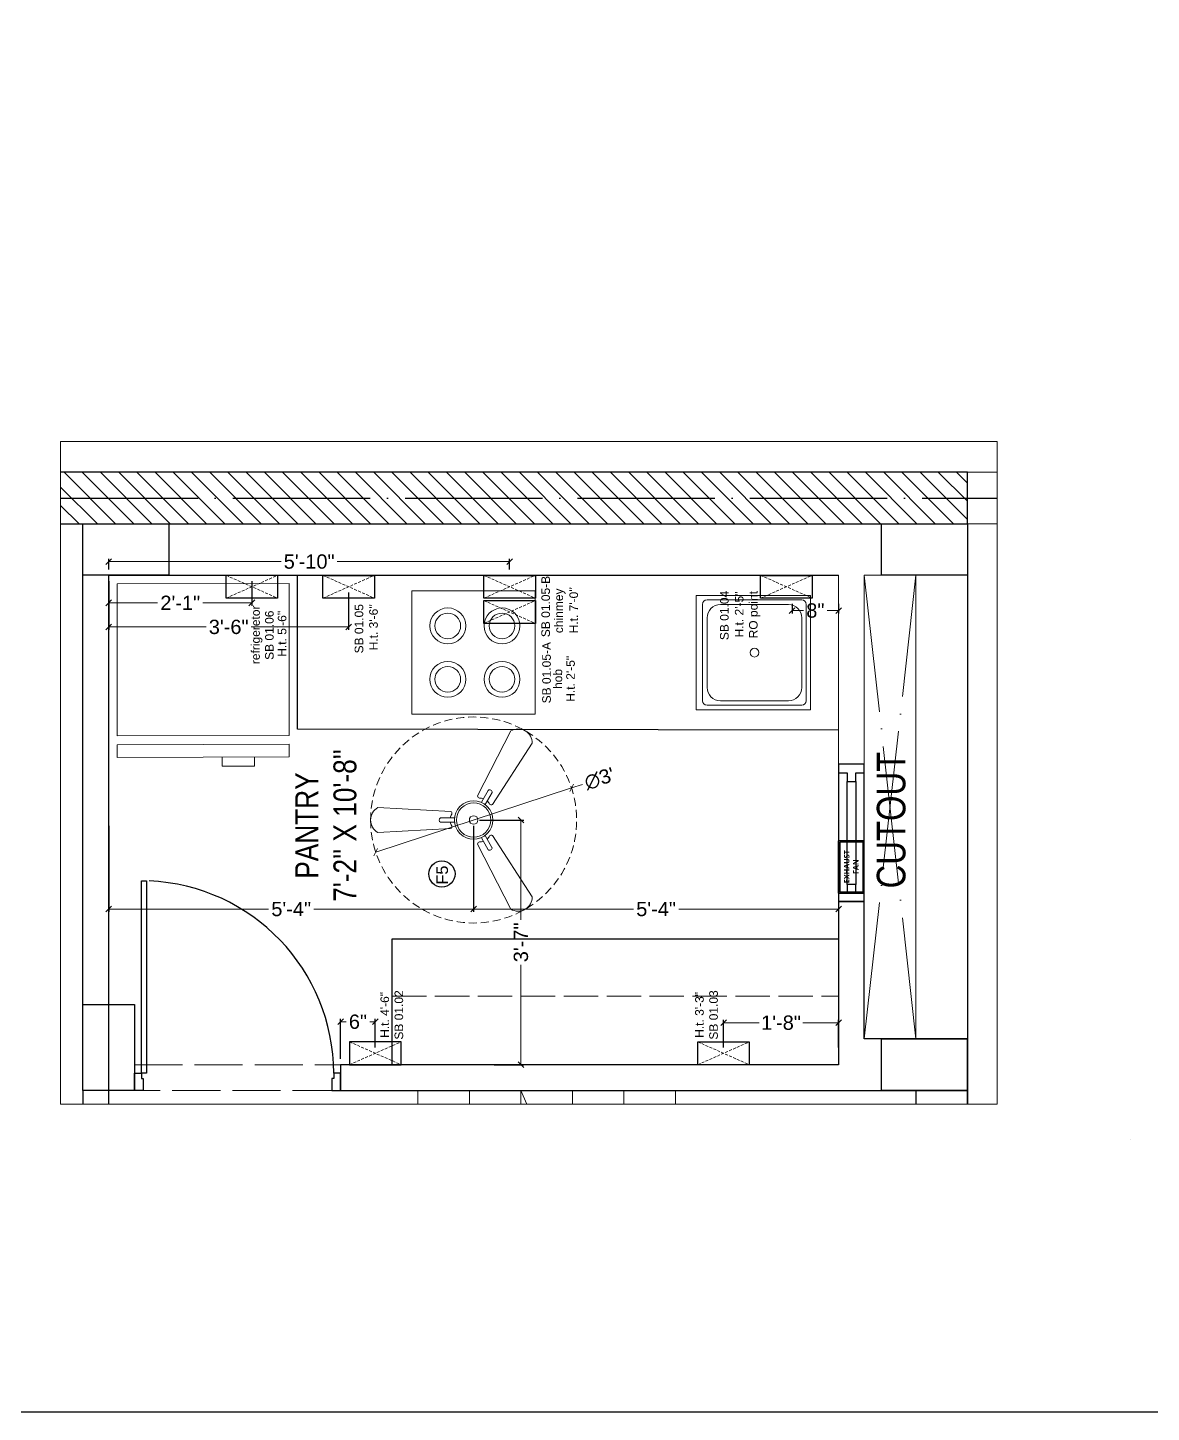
# Model space of a CAD drawing. Header units: millimetres. Extents: x 56222 to 3066687, y -650199 to -121287.
# Drawn here: x 133646.5 to 133842.8, y -183344.6 to -183102.7 of the extents above; entities that cross this region are included whole.
import ezdxf

# ---------------------------------------------------------------- set-up
doc = ezdxf.new("R2010")
doc.units = ezdxf.units.MM
doc.header["$MEASUREMENT"] = 0
doc.header["$PDMODE"] = 35
for name, pattern in [('ACAD_ISO02W100', [15, 12, -3]), ('ACAD_ISO04W100', [30, 24, -3, 0, -3]), ('DASHED', [0.75, 0.5, -0.25]), ('DASHED2', [0.375, 0.25, -0.125])]:
    doc.linetypes.add(name, pattern=pattern)
doc.layers.get('Defpoints').update_dxf_attribs({"color": 220})
for name, color, linetype in [('AR DOOR', 40, 'Continuous'), ('AR ELE-5', 134, 'Continuous'), ('str coll', 6, 'Continuous')]:
    doc.layers.add(name, color=color, linetype=linetype)
for name, color, linetype, lineweight in [('COLUMN', 1, 'Continuous', 30), ('dim05', 1, 'Continuous', 13), ('el', 7, 'Continuous', 20), ('ELEC-wires', 1, 'DASHED2', 13), ('Electrical', 84, 'Continuous', 30), ('ELEVATION', 250, 'Continuous', 9), ('FIRST FLOOR', 7, 'Continuous', 9), ('FIRST FLOOR ( TEXT )', 7, 'Continuous', 9), ('FIRST FLOOR_( PLine )_', 251, 'Continuous', 30), ('FIRST FLOOR_( STAIR )', 251, 'Continuous', 9), ('FURNITURE', 32, 'Continuous', 9), ('GROUND FLOOR', 7, 'Continuous', 9), ('GROUND FLOOR  ( HATCH )', 251, 'Continuous', 9), ('wall', 7, 'Continuous', 30), ('X_PLOT', 1, 'Continuous', 9)]:
    doc.layers.add(name, color=color, linetype=linetype, lineweight=lineweight)
doc.layers.add('XX~SLAB ( PLINE )', color=251, linetype='Continuous', plot=False)
doc.styles.add('Arial', font='arial.ttf')
doc.styles.add("Cn_BT_0'-0", font='swissc.ttf')
doc.styles.add('KATHA', font='swissc.ttf')
doc.styles.get("Standard").update_dxf_attribs({"font": 'arial.ttf', "height": 6})
doc.dimstyles.new('ISO-25', dxfattribs={"dimtxt": 2.5, "dimasz": 1, "dimexe": 0.5, "dimexo": 1, "dimtad": 0, "dimdec": 1, "dimlunit": 4, "dimtxsty": 'Standard', "dimblk": 'OBLIQUE', "dimcen": 2.5, "dimclrd": 1, "dimclre": 1, "dimclrt": 5, "dimadec": 0, "dimazin": 0, "dimtfac": 1, "dimtdec": 1, "dimtmove": 0, "dimatfit": 3, "dimfxl": 1, "dimlwd": -1, "dimarcsym": 0})

# ---------------------------------------------------------------- blocks, each defined once
blk = doc.blocks.new('*U19')
for points in [[(-1160, 0), (-1120, 0), (-1120, 30), (-1110, 30), (-1110, 100), (-1160, 100)], [(40, 0), (0, 0), (0, 30), (-10, 30), (-10, 100), (40, 100)], [(0, 0), (0, -1120), (-30, -1120), (-30, 0)]]:
    blk.add_lwpolyline(points, close=True)
at = {"layer": 'AR ELE-5', "linetype": 'ByBlock', "ltscale": 15}
blk.add_arc((1.6, 0.7), 1121.6, 180.03474, 267.62699, dxfattribs=at)
blk = doc.blocks.new("SINK 20'' X 20''")
at = {"layer": 'FURNITURE'}
for p, q in [((3351629.75, -518282.23), (3351646.6, -518282.23)), ((3351628.98, -518299.55), (3351628.98, -518283)), ((3351632.08, -518283), (3351644.24, -518283)), ((3351647.38, -518283), (3351647.38, -518299.55)), ((3351629.75, -518297.22), (3351629.75, -518285.33)), ((3351646.57, -518285.33), (3351646.57, -518297.22)), ((3351644.24, -518299.55), (3351632.08, -518299.55)), ((3351646.6, -518300.32), (3351629.75, -518300.32))]:
    blk.add_line(p, q, dxfattribs=at)
blk.add_lwpolyline([(3351648.16, -518281.09), (3351628.16, -518281.09), (3351628.16, -518301.09), (3351648.16, -518301.09)], close=True, dxfattribs=at)
blk.add_circle((3351638.16, -518291.28), 0.762, dxfattribs=at)
for centre, radius, start, end in [((3351629.75, -518283), 0.775, 90, 180), ((3351646.6, -518283), 0.775, 0, 90), ((3351632.08, -518285.33), 2.32, 90, 180), ((3351644.24, -518285.33), 2.32, 0, 90), ((3351629.75, -518299.55), 0.775, 180, 270), ((3351632.08, -518297.22), 2.32, 180, 270), ((3351644.24, -518297.22), 2.32, 270, 0), ((3351646.6, -518299.55), 0.775, 270, 0)]:
    blk.add_arc(centre, radius, start, end, dxfattribs=at)
blk = doc.blocks.new('sf sfs')
at = {"layer": 'FURNITURE'}
blk.add_line((3348685.97, -514612.12), (3348664.42, -514612.12), dxfattribs=at)
blk.add_lwpolyline([(3348664.42, -514612.12), (3348664.42, -514590.57), (3348685.97, -514590.57), (3348685.97, -514612.12)], dxfattribs=at)
for centre, radius in [((3348670.49, -514596.83), 3.14), ((3348670.49, -514596.83), 2.24), ((3348679.82, -514596.83), 3.14), ((3348679.82, -514596.83), 2.24), ((3348670.49, -514606.3), 3.14), ((3348670.49, -514606.3), 2.24), ((3348679.82, -514606.3), 3.14), ((3348679.82, -514606.3), 2.24)]:
    blk.add_circle(centre, radius, dxfattribs=at)
blk = doc.blocks.new('6616')
at = {"color": 242, "linetype": 'DASHED', "true_color": 0xcd2027}
for p, q in [((386784.79, -36915.77), (386775.78, -36911.78)), ((386784.79, -36911.78), (386775.78, -36915.77))]:
    blk.add_line(p, q, dxfattribs=at)
at = {"layer": 'ELEC-wires', "color": 5, "linetype": 'ByBlock', "lineweight": 30, "ltscale": 4}
blk.add_lwpolyline([(386775.78, -36911.78), (386784.79, -36911.78), (386784.79, -36915.77), (386775.78, -36915.77)], close=True, dxfattribs=at)
blk = doc.blocks.new('_Oblique')
at = {"layer": 'wall', "color": 0, "lineweight": -2}
blk.add_line((-0.5, -0.5), (0.5, 0.5), dxfattribs=at)
blk = doc.blocks.new('*D144')
at = {"layer": 'Defpoints', "color": 0, "lineweight": 30, "transparency": 16777216}
for p in [(133660.69, -183198.41), (133685.69, -183198.41), (133685.69, -183203.21)]:
    blk.add_point(p, dxfattribs=at)
at = {"layer": 'dim05', "color": 1, "linetype": 'Continuous', "lineweight": -2, "transparency": 16777216}
for p, q in [((133660.69, -183199.41), (133660.69, -183203.71)), ((133685.69, -183199.41), (133685.69, -183203.71))]:
    blk.add_line(p, q, dxfattribs=at)
at = {"layer": 'dim05', "color": 1, "linetype": 'Continuous', "transparency": 16777216}
for p, q in [((133660.69, -183203.21), (133669.22, -183203.21)), ((133685.69, -183203.21), (133677.16, -183203.21))]:
    blk.add_line(p, q, dxfattribs=at)
at = {"layer": 'dim05', "color": 1, "transparency": 16777216, "rotation": 180}
blk.add_blockref('_Oblique', (133660.69, -183203.21), dxfattribs=at)
at = {"layer": 'dim05', "color": 1, "transparency": 16777216}
blk.add_blockref('_Oblique', (133685.69, -183203.21), dxfattribs=at)
at = {"layer": 'dim05', "color": 5, "lineweight": 25, "transparency": 16777216, "insert": (133673.19, -183203.21), "char_height": 2.5, "attachment_point": 5, "style": 'Arial'}
blk.add_mtext('2\'-1"', dxfattribs=at)
blk = doc.blocks.new('*D145')
at = {"layer": 'Defpoints', "color": 0, "lineweight": 30, "transparency": 16777216}
for p in [(133730.73, -183196.01), (133660.69, -183198.41), (133730.73, -183198.41)]:
    blk.add_point(p, dxfattribs=at)
at = {"layer": 'dim05', "color": 1, "linetype": 'Continuous', "lineweight": -2, "transparency": 16777216}
for p, q in [((133660.69, -183197.41), (133660.69, -183195.51)), ((133730.73, -183197.41), (133730.73, -183195.51))]:
    blk.add_line(p, q, dxfattribs=at)
at = {"layer": 'dim05', "color": 1, "linetype": 'Continuous', "transparency": 16777216}
for p, q in [((133660.69, -183196.01), (133690.79, -183196.01)), ((133730.73, -183196.01), (133700.63, -183196.01))]:
    blk.add_line(p, q, dxfattribs=at)
at = {"layer": 'dim05', "color": 1, "transparency": 16777216, "rotation": 180}
blk.add_blockref('_Oblique', (133660.69, -183196.01), dxfattribs=at)
at = {"layer": 'dim05', "color": 1, "transparency": 16777216}
blk.add_blockref('_Oblique', (133730.73, -183196.01), dxfattribs=at)
at = {"layer": 'dim05', "color": 5, "lineweight": 25, "transparency": 16777216, "insert": (133695.71, -183196.01), "char_height": 2.5, "attachment_point": 5, "style": 'Arial'}
blk.add_mtext('5\'-10"', dxfattribs=at)
blk = doc.blocks.new('*D146')
at = {"layer": 'Defpoints', "color": 0, "lineweight": 30, "transparency": 16777216}
for p in [(133780.08, -183202.39), (133788.19, -183202.39), (133788.19, -183204.57)]:
    blk.add_point(p, dxfattribs=at)
at = {"layer": 'dim05', "color": 1, "linetype": 'Continuous', "lineweight": -2, "transparency": 16777216}
for p, q in [((133780.08, -183203.39), (133780.08, -183205.07)), ((133788.19, -183203.39), (133788.19, -183205.07))]:
    blk.add_line(p, q, dxfattribs=at)
at = {"layer": 'dim05', "color": 1, "linetype": 'Continuous', "transparency": 16777216}
for p, q in [((133780.08, -183204.57), (133782.07, -183204.57)), ((133788.19, -183204.57), (133786.2, -183204.57))]:
    blk.add_line(p, q, dxfattribs=at)
at = {"layer": 'dim05', "color": 1, "transparency": 16777216, "rotation": 180}
blk.add_blockref('_Oblique', (133780.08, -183204.57), dxfattribs=at)
at = {"layer": 'dim05', "color": 1, "transparency": 16777216}
blk.add_blockref('_Oblique', (133788.19, -183204.57), dxfattribs=at)
at = {"layer": 'dim05', "color": 5, "lineweight": 25, "transparency": 16777216, "insert": (133784.14, -183204.57), "char_height": 2.5, "attachment_point": 5, "style": 'Arial'}
blk.add_mtext('8"', dxfattribs=at)
blk = doc.blocks.new('A$C1B9B2090')
at = {"layer": 'Electrical', "ltscale": 10}
blk.add_line((0, 4.97), (10.08, 4.97), dxfattribs=at)
at = {"layer": 'Electrical', "ltscale": 2}
for points in [[(0, 0), (10.08, 0), (10.08, 4.97), (0, 4.97)], [(0.25, 0.25), (9.83, 0.25), (9.83, 4.72), (0.25, 4.72)]]:
    blk.add_lwpolyline(points, close=True, dxfattribs=at)
at = {"layer": 'Electrical', "ltscale": 2, "insert": (1.5, 3.92), "char_height": 1.05, "width": 7.1646, "attachment_point": 1}
blk.add_mtext('\\pxqc;{\\fMalgun Gothic|b1|i0|c0|p34;\\W5.565;\\C0;\\W1;EXHAUST \\P\\W7.7995;\\W1;FAN}', dxfattribs=at)
blk = doc.blocks.new('*D147')
at = {"layer": 'Defpoints', "color": 0, "lineweight": 30, "transparency": 16777216}
for p in [(133788.19, -183276.58), (133768.1, -183281.91), (133788.19, -183281.91)]:
    blk.add_point(p, dxfattribs=at)
at = {"layer": 'dim05', "color": 1, "linetype": 'Continuous', "lineweight": -2, "transparency": 16777216}
for p, q in [((133768.1, -183280.91), (133768.1, -183276.08)), ((133788.19, -183280.91), (133788.19, -183276.08))]:
    blk.add_line(p, q, dxfattribs=at)
at = {"layer": 'dim05', "color": 1, "linetype": 'Continuous', "transparency": 16777216}
for p, q in [((133768.1, -183276.58), (133774.31, -183276.58)), ((133788.19, -183276.58), (133781.97, -183276.58))]:
    blk.add_line(p, q, dxfattribs=at)
at = {"layer": 'dim05', "color": 1, "transparency": 16777216, "rotation": 180}
blk.add_blockref('_Oblique', (133768.1, -183276.58), dxfattribs=at)
at = {"layer": 'dim05', "color": 1, "transparency": 16777216}
blk.add_blockref('_Oblique', (133788.19, -183276.58), dxfattribs=at)
at = {"layer": 'dim05', "color": 5, "lineweight": 25, "transparency": 16777216, "insert": (133778.14, -183276.58), "char_height": 2.5, "attachment_point": 5, "style": 'Arial'}
blk.add_mtext('1\'-8"', dxfattribs=at)
blk = doc.blocks.new('*D148')
at = {"layer": 'Defpoints', "color": 0, "lineweight": 30, "transparency": 16777216}
for p in [(133707.26, -183276.41), (133707.26, -183281.91), (133701.19, -183283.91)]:
    blk.add_point(p, dxfattribs=at)
at = {"layer": 'dim05', "color": 1, "linetype": 'Continuous', "lineweight": -2, "transparency": 16777216}
for p, q in [((133701.19, -183282.91), (133701.19, -183275.91)), ((133707.26, -183280.91), (133707.26, -183275.91))]:
    blk.add_line(p, q, dxfattribs=at)
at = {"layer": 'dim05', "color": 1, "linetype": 'Continuous', "transparency": 16777216}
for p, q in [((133701.19, -183276.41), (133702.16, -183276.41)), ((133707.26, -183276.41), (133706.29, -183276.41))]:
    blk.add_line(p, q, dxfattribs=at)
at = {"layer": 'dim05', "color": 1, "transparency": 16777216, "rotation": 180}
blk.add_blockref('_Oblique', (133701.19, -183276.41), dxfattribs=at)
at = {"layer": 'dim05', "color": 1, "transparency": 16777216}
blk.add_blockref('_Oblique', (133707.26, -183276.41), dxfattribs=at)
at = {"layer": 'dim05', "color": 5, "lineweight": 25, "transparency": 16777216, "insert": (133704.23, -183276.41), "char_height": 2.5, "attachment_point": 5, "style": 'Arial'}
blk.add_mtext('6"', dxfattribs=at)
blk = doc.blocks.new('*D149')
at = {"layer": 'Defpoints', "color": 0, "lineweight": 30, "transparency": 16777216}
for p in [(133660.69, -183200.23), (133702.61, -183200.4), (133660.69, -183207.43)]:
    blk.add_point(p, dxfattribs=at)
at = {"layer": 'dim05', "color": 1, "linetype": 'Continuous', "lineweight": -2, "transparency": 16777216}
for p, q in [((133660.69, -183201.23), (133660.69, -183207.93)), ((133702.61, -183201.4), (133702.61, -183207.93))]:
    blk.add_line(p, q, dxfattribs=at)
at = {"layer": 'dim05', "color": 1, "linetype": 'Continuous', "transparency": 16777216}
for p, q in [((133660.69, -183207.43), (133677.7, -183207.43)), ((133702.61, -183207.43), (133685.6, -183207.43))]:
    blk.add_line(p, q, dxfattribs=at)
at = {"layer": 'dim05', "color": 1, "transparency": 16777216, "rotation": 180}
blk.add_blockref('_Oblique', (133660.69, -183207.43), dxfattribs=at)
at = {"layer": 'dim05', "color": 1, "transparency": 16777216}
blk.add_blockref('_Oblique', (133702.61, -183207.43), dxfattribs=at)
at = {"layer": 'dim05', "color": 5, "lineweight": 25, "transparency": 16777216, "insert": (133681.65, -183207.43), "char_height": 2.5, "attachment_point": 5, "style": 'Arial'}
blk.add_mtext('3\'-6"', dxfattribs=at)
blk = doc.blocks.new('fan')
at = {"layer": 'Electrical', "lineweight": 15, "ltscale": 20}
for p, q in [((3300835.29, -509900.78), (3300836.47, -509923.43)), ((3300841.81, -509923.43), (3300842.99, -509900.78)), ((3300838.47, -509924.57), (3300838.47, -509920.25)), ((3300839.81, -509920.28), (3300839.81, -509924.57)), ((3300831.66, -509931.77), (3300811.45, -509942.07)), ((3300866.83, -509942.07), (3300846.62, -509931.77)), ((3300829.93, -509935.08), (3300833.64, -509932.93)), ((3300834.31, -509934.09), (3300830.57, -509936.25)), ((3300847.68, -509936.23), (3300843.97, -509934.09)), ((3300844.64, -509932.93), (3300848.38, -509935.09)), ((3300815.3, -509948.74), (3300834.33, -509936.39)), ((3300843.95, -509936.39), (3300862.98, -509948.74))]:
    blk.add_line(p, q, dxfattribs=at)
at = {"layer": 'Electrical', "linetype": 'DASHED', "lineweight": 15, "ltscale": 5}
blk.add_circle((3300839.14, -509930.53), 32, dxfattribs=at)
at = {"layer": 'Electrical', "lineweight": 15, "ltscale": 20}
for centre, major_axis, start_param, end_param in [((3300839.14, -509902.94), (3.12, 3.12), -0.272136, 1.842967), ((3300837.1, -509923.08), (0.51, 0.51), 2.863014, 4.257784), ((3300839.14, -509926.42), (2.27, -2.27), 2.565057, 2.951308), ((3300839.13, -509920.5), (0.501, 0.501), -0.465536, 1.983618), ((3300839.14, -509926.42), (2.27, 2.27), 0.19032, 0.57657), ((3300841.18, -509923.08), (0.51, -0.51), 5.167028, 6.561799), ((3300839.14, -509930.53), (4.24, -4.24), 3.14161, 9.424795), ((3300839.14, -509930.53), (3.77, -3.77), 1.749190548672175e-05, 6.283202799085073), ((3300831.67, -509932.49), (0.51, -0.51), 0.978238, 2.373008), ((3300839.14, -509930.53), (0.943, 0.943), 1.570814, 7.853999), ((3300846.61, -509932.49), (0.51, -0.51), 2.339416, 3.734186), ((3300830.46, -509935.55), (0.501, -0.501), 3.199655, 5.648809), ((3300835.59, -509932.58), (2.27, -2.27), 3.855511, 4.241762), ((3300835.59, -509932.58), (2.27, -2.27), 4.659452, 5.045703), ((3300833.71, -509936.02), (0.51, 0.51), -1.325776, 0.068994), ((3300844.57, -509936.02), (0.51, -0.51), 3.072633, 4.467404), ((3300842.69, -509932.58), (2.27, 2.27), 4.37911, 4.765361), ((3300842.69, -509932.58), (2.27, 2.27), 5.183051, 5.569301), ((3300847.83, -509935.54), (0.501, 0.501), 3.723254, 6.172408), ((3300815.25, -509944.32), (3.12, -3.12), 3.393055, 5.508159), ((3300863.03, -509944.32), (3.12, -3.12), 5.48745, 7.602554)]:
    blk.add_ellipse(centre, major_axis=major_axis, ratio=1, start_param=start_param, end_param=end_param, dxfattribs=at)
blk = doc.blocks.new('*D150')
at = {"layer": 'Defpoints', "color": 0, "lineweight": 30, "transparency": 16777216}
for p in [(133660.69, -183241.16), (133724.44, -183241.16), (133660.69, -183256.72)]:
    blk.add_point(p, dxfattribs=at)
at = {"layer": 'dim05', "color": 1, "linetype": 'Continuous', "lineweight": -2, "transparency": 16777216}
for p, q in [((133660.69, -183242.16), (133660.69, -183257.22)), ((133724.44, -183242.16), (133724.44, -183257.22))]:
    blk.add_line(p, q, dxfattribs=at)
at = {"layer": 'dim05', "color": 1, "linetype": 'Continuous', "transparency": 16777216}
for p, q in [((133660.69, -183256.72), (133688.62, -183256.72)), ((133724.44, -183256.72), (133696.52, -183256.72))]:
    blk.add_line(p, q, dxfattribs=at)
at = {"layer": 'dim05', "color": 1, "transparency": 16777216, "rotation": 180}
blk.add_blockref('_Oblique', (133660.69, -183256.72), dxfattribs=at)
at = {"layer": 'dim05', "color": 1, "transparency": 16777216}
blk.add_blockref('_Oblique', (133724.44, -183256.72), dxfattribs=at)
at = {"layer": 'dim05', "color": 5, "lineweight": 25, "transparency": 16777216, "insert": (133692.57, -183256.72), "char_height": 2.5, "attachment_point": 5, "style": 'Arial'}
blk.add_mtext('5\'-4"', dxfattribs=at)
blk = doc.blocks.new('*D151')
at = {"layer": 'Defpoints', "color": 0, "lineweight": 30, "transparency": 16777216}
for p in [(133724.44, -183241.16), (133788.19, -183239.68), (133788.19, -183256.72)]:
    blk.add_point(p, dxfattribs=at)
at = {"layer": 'dim05', "color": 1, "linetype": 'Continuous', "lineweight": -2, "transparency": 16777216}
for p, q in [((133788.19, -183240.68), (133788.19, -183257.22)), ((133724.44, -183242.16), (133724.44, -183257.22))]:
    blk.add_line(p, q, dxfattribs=at)
at = {"layer": 'dim05', "color": 1, "linetype": 'Continuous', "transparency": 16777216}
for p, q in [((133724.44, -183256.72), (133752.37, -183256.72)), ((133788.19, -183256.72), (133760.27, -183256.72))]:
    blk.add_line(p, q, dxfattribs=at)
at = {"layer": 'dim05', "color": 1, "transparency": 16777216, "rotation": 180}
blk.add_blockref('_Oblique', (133724.44, -183256.72), dxfattribs=at)
at = {"layer": 'dim05', "color": 1, "transparency": 16777216}
blk.add_blockref('_Oblique', (133788.19, -183256.72), dxfattribs=at)
at = {"layer": 'dim05', "color": 5, "lineweight": 25, "transparency": 16777216, "insert": (133756.32, -183256.72), "char_height": 2.5, "attachment_point": 5, "style": 'Arial'}
blk.add_mtext('5\'-4"', dxfattribs=at)
blk = doc.blocks.new('*D152')
at = {"layer": 'Defpoints', "color": 0, "lineweight": 30, "transparency": 16777216}
for p in [(133724.44, -183241.16), (133727.05, -183283.91), (133732.71, -183283.91)]:
    blk.add_point(p, dxfattribs=at)
at = {"layer": 'dim05', "color": 1, "linetype": 'Continuous', "lineweight": -2, "transparency": 16777216}
for p, q in [((133725.44, -183241.16), (133733.21, -183241.16)), ((133728.05, -183283.91), (133733.21, -183283.91))]:
    blk.add_line(p, q, dxfattribs=at)
at = {"layer": 'dim05', "color": 1, "linetype": 'Continuous', "transparency": 16777216}
for p, q in [((133732.71, -183241.16), (133732.71, -183258.58)), ((133732.71, -183283.91), (133732.71, -183266.48))]:
    blk.add_line(p, q, dxfattribs=at)
at = {"layer": 'dim05', "color": 1, "transparency": 16777216}
for p, rotation in [((133732.71, -183241.16), 90), ((133732.71, -183283.91), 270)]:
    blk.add_blockref('_Oblique', p, dxfattribs=dict(at, rotation=rotation))
at = {"layer": 'dim05', "color": 5, "lineweight": 25, "transparency": 16777216, "insert": (133732.71, -183262.53), "char_height": 2.5, "attachment_point": 5, "rotation": 90, "style": 'Arial'}
blk.add_mtext('3\'-7"', dxfattribs=at)
blk = doc.blocks.new('*D153')
at = {"layer": 'Defpoints', "color": 0, "lineweight": 30, "transparency": 16777216}
for p in [(133741.55, -183235.55), (133707.34, -183246.76)]:
    blk.add_point(p, dxfattribs=at)
at = {"layer": 'dim05', "color": 1, "linetype": 'Continuous', "transparency": 16777216}
for p in [(133707.34, -183246.76), (133743.45, -183234.93)]:
    blk.add_line(p, (133741.55, -183235.55), dxfattribs=at)
at = {"layer": 'dim05', "color": 1, "transparency": 16777216}
for p, rotation in [((133741.55, -183235.55), 198.1497433960479), ((133707.34, -183246.76), 18.14974339604779)]:
    blk.add_blockref('_Oblique', p, dxfattribs=dict(at, rotation=rotation))
at = {"layer": 'dim05', "color": 5, "lineweight": 25, "transparency": 16777216, "insert": (133746.43, -183233.95), "char_height": 2.5, "attachment_point": 5, "rotation": 18.1497, "style": 'Arial'}
blk.add_mtext("∅3'", dxfattribs=at)

msp = doc.modelspace()

# ---------------------------------------------------------------- hatches: boundary and pattern name
at = {"layer": 'GROUND FLOOR  ( HATCH )'}
h = msp.add_hatch(dxfattribs=at)
h.set_pattern_fill('ANSI31', color=6, scale=18, angle=90, style=0)
h.set_pattern_definition([(135, (-28802.482, -299721.0922), (-1.590990258, -1.590990258), [])])
h.paths.add_polyline_path([(133652.293, -183180.406), (133652.293, -183189.406), (133810.692, -183189.406), (133810.692, -183180.406)])

# ---------------------------------------------------------------- linework, layer by layer
at = {"layer": 'COLUMN'}
for points in [[(133656.192, -183198.406), (133656.192, -183189.406), (133671.192, -183189.406), (133671.192, -183198.406)], [(133795.692, -183198.406), (133795.692, -183189.406), (133810.692, -183189.406), (133810.692, -183198.406)], [(133656.192, -183273.406), (133665.192, -183273.406), (133665.192, -183288.406), (133656.192, -183288.406)], [(133795.692, -183288.406), (133795.692, -183279.406), (133810.692, -183279.406), (133810.692, -183288.406)]]:
    msp.add_lwpolyline(points, close=True, dxfattribs=at)
at = {"layer": 'ELEVATION', "lineweight": 0}
msp.add_lwpolyline([(133652.293, -183290.783), (133652.293, -183175.026), (133815.901, -183175.026), (133815.901, -183290.783)], close=True, dxfattribs=at)
at = {"layer": 'FIRST FLOOR'}
for p, q in [((133652.293, -183189.406), (133810.692, -183189.406)), ((133810.692, -183189.406), (133810.692, -183290.783)), ((133788.192, -183283.906), (133788.192, -183198.406)), ((133792.692, -183198.406), (133810.692, -183198.406)), ((133792.692, -183255.411), (133792.692, -183198.406)), ((133801.692, -183198.406), (133801.692, -183279.406)), ((133788.192, -183231.411), (133792.692, -183231.411)), ((133792.692, -183255.411), (133788.192, -183255.411)), ((133792.692, -183255.411), (133788.192, -183255.411)), ((133701.192, -183288.406), (133701.192, -183283.906)), ((133702.692, -183283.906), (133788.192, -183283.906)), ((133656.192, -183288.406), (133660.692, -183288.406)), ((133702.692, -183288.406), (133810.692, -183288.406)), ((133801.692, -183288.406), (133801.692, -183290.783))]:
    msp.add_line(p, q, dxfattribs=at)
at = {"layer": 'FIRST FLOOR', "linetype": 'ACAD_ISO02W100', "ltscale": 0.7}
msp.add_lwpolyline([(133701.192, -183283.906), (133701.192, -183288.406), (133665.192, -183288.406), (133665.192, -183283.906)], close=True, dxfattribs=at)
at = {"layer": 'FIRST FLOOR_( PLine )_'}
for p, q in [((133656.192, -183288.406), (133656.192, -183198.406)), ((133660.692, -183198.406), (133788.192, -183198.406)), ((133660.692, -183288.406), (133660.692, -183198.406))]:
    msp.add_line(p, q, dxfattribs=at)
msp.add_lwpolyline([(133701.192, -183283.906), (133701.192, -183288.406), (133810.692, -183288.406), (133810.692, -183283.906), (133810.692, -183279.406), (133792.692, -183279.406), (133792.692, -183255.411), (133788.192, -183255.411), (133788.192, -183283.906)], close=True, dxfattribs=at)
for points in [[(133660.692, -183290.783), (133660.692, -183288.406), (133656.192, -183288.406), (133656.192, -183290.783)], [(133810.692, -183290.783), (133810.692, -183288.406), (133801.692, -183288.406), (133801.692, -183290.783)]]:
    msp.add_lwpolyline(points, dxfattribs=at)
at = {"layer": 'FIRST FLOOR_( STAIR )'}
for p, q in [((133714.692, -183288.406), (133714.692, -183290.783)), ((133723.692, -183288.406), (133723.692, -183290.783)), ((133732.692, -183288.406), (133732.692, -183290.783)), ((133741.692, -183288.406), (133741.692, -183290.783)), ((133750.692, -183288.406), (133750.692, -183290.783)), ((133759.692, -183288.406), (133759.692, -183290.783))]:
    msp.add_line(p, q, dxfattribs=at)
msp.add_lwpolyline([(133733.711, -183290.783), (133732.692, -183288.406), (133732.692, -183290.783)], dxfattribs=at)
msp.add_lwpolyline([(133839.242, -183296.998), (133839.242, -183296.998)], close=True, dxfattribs=at)
at = {"layer": 'FURNITURE', "lineweight": 30}
for p, q in [((133693.692, -183225.279), (133693.692, -183198.405)), ((133788.192, -183225.441), (133693.692, -183225.278)), ((133710.192, -183283.906), (133710.192, -183261.906)), ((133710.192, -183261.906), (133788.192, -183261.906))]:
    msp.add_line(p, q, dxfattribs=at)
at = {"layer": 'FURNITURE', "linetype": 'ACAD_ISO02W100', "ltscale": 0.5}
msp.add_line((133710.192, -183271.906), (133788.192, -183271.906), dxfattribs=at)
at = {"layer": 'FURNITURE', "color": 242, "lineweight": 30, "true_color": 0xcd2027}
msp.add_lwpolyline([(133450.243, -182906.475), (134254.45, -182906.475), (134254.45, -183344.64), (133450.243, -183344.64)], close=True, dxfattribs=at)
at = {"layer": 'FURNITURE'}
for points in [[(133692.191, -183226.378), (133692.191, -183199.82), (133662.192, -183199.906), (133662.192, -183226.464)], [(133692.191, -183230.14), (133692.191, -183227.927), (133662.192, -183228.013), (133662.192, -183230.226)]]:
    msp.add_lwpolyline(points, close=True, dxfattribs=at)
at = {"layer": 'FURNITURE', "flags": 128}
msp.add_lwpolyline([(133686.14, -183230.183), (133686.14, -183231.761), (133680.513, -183231.761), (133680.513, -183230.183)], dxfattribs=at)
at = {"layer": 'FURNITURE', "color": 1, "lineweight": 30, "ltscale": 4}
msp.add_circle((133718.896, -183250.578), 2.291, dxfattribs=at)
at = {"layer": 'GROUND FLOOR'}
for p, q in [((133652.293, -183180.406), (133815.901, -183180.406)), ((133652.293, -183189.406), (133815.901, -183189.406)), ((133810.692, -183189.406), (133815.901, -183189.406))]:
    msp.add_line(p, q, dxfattribs=at)
at = {"layer": 'GROUND FLOOR', "color": 1, "linetype": 'ACAD_ISO04W100'}
for p, q in [((133652.293, -183184.906), (133810.692, -183184.906)), ((133792.692, -183279.406), (133801.692, -183198.406)), ((133792.692, -183198.406), (133801.692, -183279.406))]:
    msp.add_line(p, q, dxfattribs=at)
at = {"layer": 'GROUND FLOOR', "color": 6, "lineweight": 30}
msp.add_lwpolyline([(133652.293, -183189.406), (133810.692, -183189.406), (133810.692, -183180.406), (133652.293, -183180.406)], dxfattribs=at)
at = {"layer": 'X_PLOT', "linetype": 'ACAD_ISO04W100', "lineweight": 30}
msp.add_line((133652.293, -183184.906), (133815.901, -183184.906), dxfattribs=at)
at = {"layer": 'XX~SLAB ( PLINE )'}
msp.add_lwpolyline([(133652.293, -183189.406), (133810.692, -183189.406), (133810.692, -183198.406), (133810.692, -183218.211), (133810.692, -183258.548), (133810.692, -183283.906), (133810.692, -183290.783)], dxfattribs=at)
msp.add_lwpolyline([(133788.192, -183231.411), (133788.192, -183232.911), (133789.692, -183232.911), (133789.692, -183234.411), (133791.192, -183234.411), (133791.192, -183252.411), (133789.692, -183252.411), (133789.692, -183253.911), (133788.192, -183253.911), (133788.192, -183255.411), (133792.692, -183255.411), (133792.692, -183253.911), (133791.192, -183253.911), (133791.192, -183252.411), (133789.692, -183252.411), (133789.692, -183234.411), (133791.192, -183234.411), (133791.192, -183232.911), (133792.692, -183232.911), (133792.692, -183231.411), (133788.192, -183231.411), (133788.192, -183255.411), (133792.692, -183255.411), (133792.692, -183231.411)], close=True, dxfattribs=at)

# ---------------------------------------------------------------- block references
at = {"lineweight": 35, "rotation": 90}
msp.add_blockref('sf sfs', (-380876.901, -3531887.063), dxfattribs=at)
at = {"xscale": 0.9052782660299882, "yscale": 0.9052782660299882, "zscale": 0.9052782660299882, "rotation": 90}
msp.add_blockref('A$C1B9B2090', (133792.692, -183253.911), dxfattribs=at)
at = {"layer": 'AR DOOR', "linetype": 'ByBlock', "lineweight": -2, "extrusion": (0, 0, -1), "xscale": -0.02999999999996949, "yscale": 0.02999999999996949, "zscale": -0.02999999999996949, "rotation": 180}
msp.add_blockref('*U19', (-133666.392, -183285.406), dxfattribs=at)
at = {"layer": 'dim05', "color": 1, "lineweight": 35, "xscale": -0.5625052429282242, "yscale": 0.5625052429282242, "zscale": 0.5625052429282242, "rotation": 90}
msp.add_blockref('fan', (-153114.153, 1673498.166), dxfattribs=at)
at = {"layer": 'el', "color": 1, "rotation": 180}
for p in [(520465.98, -220114.176), (520482.896, -220114.177), (520511.013, -220114.177), (520559.368, -220114.177), (520511.013, -220118.584), (520548.384, -220195.69)]:
    msp.add_blockref('6616', p, dxfattribs=at)
at = {"layer": 'el', "color": 1, "xscale": -1}
msp.add_blockref('6616', (520487.547, -146368.136), dxfattribs=at)
at = {"layer": 'str coll', "lineweight": 5, "rotation": 90}
msp.add_blockref("SINK 20'' X 20''", (-384517.782, -3534850.074), dxfattribs=at)

# ---------------------------------------------------------------- texts
at = {"layer": 'Electrical', "color": 5, "transparency": 33554687}
for s, p in [('SB 01.05-B', (133737.775, -183209.212)), ('chinmey', (133740.048, -183208.507)), ('SB 01.04', (133768.991, -183209.727)), ('RO point', (133774.048, -183209.42)), ('refrigeretor  ', (133687.086, -183213.923)), ('SB 01.06', (133689.504, -183213.179)), ('SB 01.05', (133705.163, -183212.049)), ('SB 01.05-A', (133737.926, -183220.775)), ('hob', (133739.904, -183218.262)), ('SB 01.02', (133712.128, -183279.524)), ('SB 01.03', (133767.103, -183279.524))]:
    msp.add_text(s, height=1.5, rotation=90, dxfattribs=at).set_placement(p)
at = {"layer": 'Electrical', "color": 240, "true_color": 0xed1f24, "transparency": 33554687}
for s, p in [("H.t. 7'-0''", (133742.671, -183208.542)), ('H.t. 2\'-5"', (133771.586, -183209.258)), ("H.t. 5'-6''", (133691.725, -183212.636)), ("H.t. 3'-6''", (133707.7, -183211.516)), ('H.t. 2\'-5"', (133742.12, -183220.493)), ('H.t. 4\'-6"', (133709.666, -183279.212)), ('H.t. 3\'-3"', (133764.641, -183279.212))]:
    msp.add_text(s, height=1.5, rotation=90, dxfattribs=at).set_placement(p)
at = {"layer": 'Electrical', "color": 1, "insert": (133717.921, -183249.117), "char_height": 2.0357, "attachment_point": 3, "rotation": 90}
msp.add_mtext_dynamic_manual_height_columns('F5', width=2.03575, gutter_width=0.679, heights=[2.601], dxfattribs=at)
at = {"layer": 'FIRST FLOOR ( TEXT )', "insert": (133698.647, -183242.118), "char_height": 4, "attachment_point": 5, "rotation": 90, "style": 'KATHA'}
msp.add_mtext("PANTRY\\P7'-2'' X 10'-8''", dxfattribs=at)
at = {"layer": 'FIRST FLOOR ( TEXT )', "color": 1, "insert": (133797.413, -183241.169), "char_height": 5, "attachment_point": 5, "rotation": 90, "style": "Cn_BT_0'-0"}
msp.add_mtext('CUTOUT', dxfattribs=at)

# ---------------------------------------------------------------- dimensions: what is measured, and where the dimension line sits
at = {"layer": 'dim05', "color": 27, "lineweight": 25, "true_color": 0x7d5120}
for base, p1, p2, angle, override, picture, middle in [((133730.726, -183196.007), (133660.692, -183198.406), (133730.726, -183198.406), 180, {"dimtxsty": 'Arial'}, '*D145', (133695.709, -183196.007)), ((133685.692, -183203.205), (133660.692, -183198.406), (133685.692, -183198.405), 180, {"dimdec": 0, "dimtxsty": 'Arial'}, '*D144', (133673.192, -183203.205)), ((133660.692, -183207.426), (133702.609, -183200.4), (133660.692, -183200.231), 180, {"dimtxsty": 'Arial'}, '*D149', (133681.651, -183207.426)), ((133788.192, -183204.567), (133780.081, -183202.393), (133788.192, -183202.393), 180, {"dimtxsty": 'Arial'}, '*D146', (133784.137, -183204.567)), ((133660.692381865, -183256.721068273), (133724.442381865, -183241.156271096), (133660.692381865, -183241.156271096), 180, {"dimtxsty": 'Arial'}, '*D150', (133692.567381865, -183256.721068273)), ((133788.192381865, -183256.721068273), (133724.442381865, -183241.156271096), (133788.192381865, -183239.675303442), 180, {"dimtxsty": 'Arial'}, '*D151', (133756.317381865, -183256.721068273)), ((133732.705863672, -183283.906271096), (133724.442381865, -183241.156271096), (133727.04882802, -183283.906271096), 90, {"dimtxsty": 'Arial'}, '*D152', (133732.705863672, -183262.531271096)), ((133707.259, -183276.411), (133701.192, -183283.906), (133707.259, -183281.913), 180, {"dimtxsty": 'Arial'}, '*D148', (133704.226, -183276.411)), ((133788.192, -183276.585), (133768.096, -183281.913), (133788.192, -183281.913), 180, {"dimtxsty": 'Arial'}, '*D147', (133778.144, -183276.585))]:
    dim = msp.add_linear_dim(base=base, p1=p1, p2=p2, angle=angle, dimstyle='ISO-25', override=override, dxfattribs=at)
    dim.commit()
    dim.dimension.update_dxf_attribs({"geometry": picture, "text_midpoint": middle})
dim = msp.add_diameter_dim_2p(p1=(133707.338, -183246.763), p2=(133741.547, -183235.549), dimstyle='ISO-25', override={"dimtxsty": 'Arial'}, dxfattribs=at)
dim.commit()
dim.dimension.update_dxf_attribs({"geometry": '*D153', "text_midpoint": (133746.427, -183233.95)})

doc.saveas('drawing.dxf')
